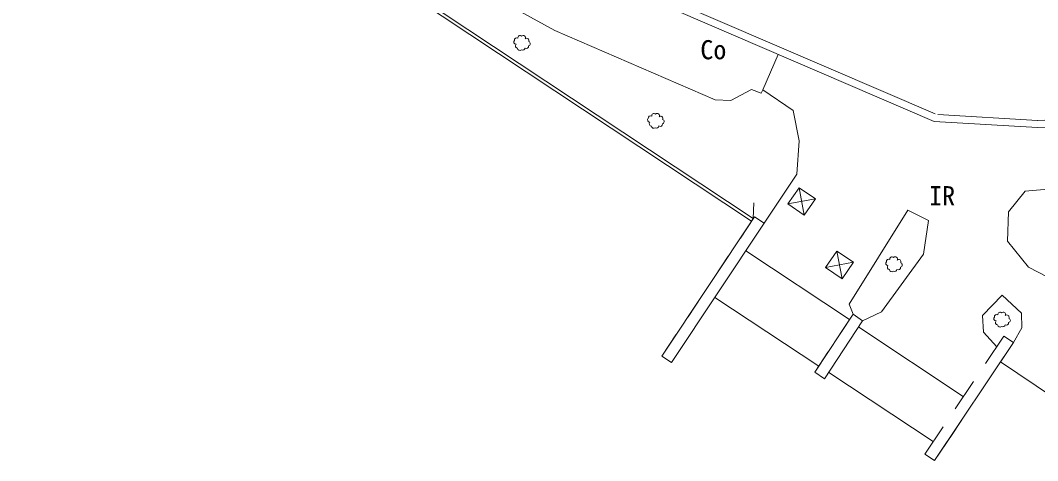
# Model space of a CAD drawing. Units: millimetres, scale not verified. Extents: x 0 to 420500, y 0 to 297000.
# Drawn here: x 196391 to 231461, y 63557 to 78726 of the extents above; entities that cross this region are included whole.
import ezdxf
from ezdxf.enums import TextEntityAlignment as Align

# ---------------------------------------------------------------- set-up
doc = ezdxf.new("R2010")
doc.units = ezdxf.units.MM
doc.header["$LTSCALE"] = 500
doc.layers.add('周辺現況', color=8, linetype='Continuous', lineweight=18)
doc.styles.add('ＭＳ ゴシック', font='')
doc.styles.get('ＭＳ ゴシック').set_extended_font_data('MS Gothic')

msp = doc.modelspace()

# ---------------------------------------------------------------- linework, layer by layer
at = {"layer": '周辺現況'}
for p, q in [((203752.8, 84483.6), (214811.7, 78372.4)), ((217198.7, 80119.3), (227924.7, 75508.8)), ((227888.6, 75244.1), (217101.7, 79885.3)), ((222517.2, 77555.3), (221989.7, 76329.2)), ((220788, 75971.7), (220789.1, 75972.8)), ((231442.9, 75270.7), (243899.3, 75935.6)), ((228020.6, 75486.1), (231456.7, 75280)), ((244058.1, 75703.7), (231455.6, 75031)), ((227888.6, 75244.1), (231455.6, 75031)), ((223160.6, 73425.2), (222030.7, 71736.7)), ((223241.6, 72956.2), (223415.6, 72018.2)), ((221655.1, 71894.3), (221680, 72439.6)), ((223804.6, 72577.2), (222849.6, 72406.2)), ((218507.3, 67160.5), (221697.6, 71958.2)), ((221211.5, 71227.2), (221697.6, 71958.2)), ((221655.1, 71894.3), (221599.8, 71810.9)), ((221697.6, 71958.2), (222030.7, 71736.7)), ((226981.6, 72186.1), (224963.5, 68952.2)), ((226981.6, 72186.1), (227699.6, 71829.1)), ((218840.4, 66939), (222030.7, 71736.7)), ((220310.1, 69871.6), (220796.2, 70602.7)), ((224977.9, 68417.3), (221401.5, 70783.2)), ((224716.5, 69822.2), (224536.6, 70772.2)), ((224145.5, 70210.2), (225109.5, 70396.2)), ((219408.7, 68516), (219894.8, 69247.1)), ((223913.5, 66808.3), (220329.9, 69179)), ((224963.5, 68952.2), (225103.5, 68607.2)), ((223776.5, 66601.2), (225103.5, 68607.2)), ((224646.9, 67916.9), (225103.5, 68607.2)), ((225103.5, 68607.2), (225428.5, 68373.5)), ((225428.5, 68373.5), (226083.5, 68679.1)), ((224110.1, 66380.5), (225428.5, 68373.5)), ((225292.2, 68154.1), (228894.5, 65771.1)), ((230912.5, 68135), (230626.4, 67624.8)), ((218507.3, 67160.5), (218993.4, 67891.5)), ((229667.9, 66904.6), (230297.5, 67845)), ((230297.5, 67845), (230626.4, 67624.8)), ((230626.4, 67624.8), (227903.4, 63556.9)), ((229996.9, 66684.4), (230626.4, 67624.8)), ((218507.3, 67160.5), (218840.4, 66939)), ((223776.5, 66601.2), (224233.1, 67291.4)), ((229579.7, 66061.1), (229996.9, 66684.4)), ((230180.3, 66958.4), (232009.5, 65734)), ((223776.5, 66601.2), (224110.1, 66380.5)), ((224260.4, 66594.4), (227855.4, 64216.1)), ((228621.2, 65340.8), (229250.7, 66281.3)), ((228950.1, 65120.6), (229579.7, 66061.1)), ((228532.9, 64497.4), (228950.1, 65120.6)), ((227574.4, 63777.1), (228204, 64717.6)), ((227903.4, 63556.9), (228532.9, 64497.4)), ((227574.4, 63777.1), (227903.4, 63556.9))]:
    msp.add_line(p, q, dxfattribs=at)
for points in [[(196391.4, 87918.5), (198324.9, 87232.6), (221599.8, 71810.9)], [(196424.9, 88012.8), (198369.9, 87322.7), (221655.1, 71894.3)], [(223160.6, 73425.2), (223238.6, 74572.2), (223027.7, 75618.2), (221989.7, 76329.2), (221927.7, 76218.2), (221600.7, 76346.2), (220885.7, 75968.2), (220345.7, 75987.3), (214811.7, 78372.4)], [(234553.6, 72459), (233525.6, 72849), (232992.6, 73015), (231031.6, 72843), (230453.6, 72131), (230417.6, 71113), (231145.6, 70220), (231789.5, 69893), (232781.5, 69796), (233684.6, 70157), (233747.6, 70578), (234670.4, 70561.1)], [(227699.6, 71829.1), (227530.6, 70669.1), (226083.5, 68679.1)], [(230912.5, 68135), (230901.5, 68636), (230242.5, 69260), (229561.5, 68563.1), (229589.5, 67982.1), (230049.2, 67474.1)]]:
    msp.add_lwpolyline(points, dxfattribs=at)
for points in [[(222849.6, 72406.2), (223415.6, 72018.2), (223804.6, 72577.2), (223241.6, 72956.2)], [(224536.6, 70772.2), (224145.5, 70210.2), (224716.5, 69822.2), (225109.5, 70396.2)]]:
    msp.add_lwpolyline(points, close=True, dxfattribs=at)
for centre, start, end in [((213729, 78128.2), 327.05576, 138.797), ((213479.1, 77979.6), 134.92489, 269.68516), ((213500.8, 78046), 55.8504, 190.61067), ((213533.7, 77846.3), 134.92489, 269.68516), ((213618.3, 78123.7), 47.03612, 190.61067), ((213848.3, 78030.5), 334.02151, 134.28983), ((213893, 77922.6), 284.17629, 70.95529), ((213611.4, 77767.3), 179.42009, 314.18036), ((213711.1, 77774.8), 234.44613, 357.44617), ((213835, 77834.7), 234.05598, 9.2064), ((218114.9, 75361.7), 55.8504, 190.61067), ((218232.4, 75439.4), 47.03612, 190.61067), ((218343.1, 75443.9), 327.05576, 138.797), ((218462.4, 75346.2), 334.02151, 134.28983), ((218093.2, 75295.3), 134.92489, 269.68516), ((218147.8, 75162), 134.92489, 269.68516), ((218225.5, 75083), 179.42009, 314.18036), ((218325.2, 75090.5), 234.44613, 357.44617), ((218449.2, 75150.4), 234.05598, 9.2064), ((218507.1, 75238.3), 284.17629, 70.95529), ((226322.8, 70422), 55.8504, 190.61067), ((226440.3, 70499.7), 47.03612, 190.61067), ((226550.9, 70504.1), 327.05576, 138.797), ((226301, 70355.6), 134.92489, 269.68516), ((226355.7, 70222.3), 134.92489, 269.68516), ((226433.3, 70143.3), 179.42009, 314.18036), ((226533.1, 70150.8), 234.44613, 357.44617), ((226657, 70210.7), 234.05598, 9.2064), ((226670.2, 70406.5), 334.02151, 134.28983), ((226714.9, 70298.6), 284.17629, 70.95529), ((230027.8, 68447.7), 134.92489, 269.68516), ((230049.5, 68514.1), 55.8504, 190.61067), ((230167, 68591.8), 47.03612, 190.61067), ((230277.7, 68596.3), 327.05576, 138.797), ((230397, 68498.7), 334.02151, 134.28983), ((230441.7, 68390.8), 284.17629, 70.95529), ((230082.5, 68314.5), 134.92489, 269.68516), ((230160.1, 68235.4), 179.42009, 314.18036), ((230259.9, 68242.9), 234.44613, 357.44617), ((230383.8, 68302.9), 234.05598, 9.2064)]:
    msp.add_arc(centre, 78, start, end, dxfattribs=at)

# ---------------------------------------------------------------- texts
at = {"layer": '周辺現況', "color": 7, "style": 'ＭＳ ゴシック'}
for s, p in [('Co', (220281.7, 77714.8)), ('IR', (228165.7, 72685.2))]:
    msp.add_text(s, height=659.8, dxfattribs=at).set_placement(p, align=Align.MIDDLE_CENTER)

doc.saveas('drawing.dxf')
